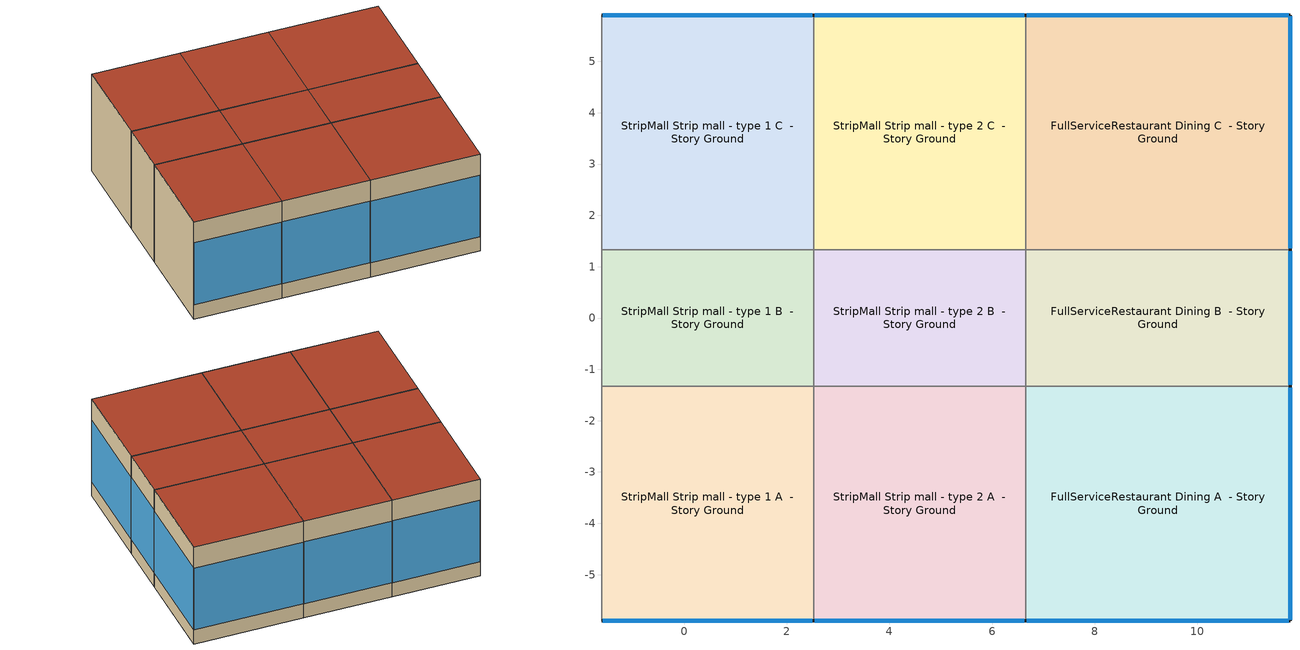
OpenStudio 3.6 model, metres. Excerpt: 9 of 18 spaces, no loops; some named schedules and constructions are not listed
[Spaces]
StripMall Strip mall - type 1 A  - Story Ground
 floor ground (Foundation F 126 Perim 413 Area 1889): -1.61,-5.9 -1.61,-1.33 2.52,-1.33 2.52,-5.9 z0
 wall outside: -1.61,-5.9 2.52,-5.9 z0:5.18
 wall to FullServiceRestaurant Kitchen A  - Story Ground: -1.61,-1.33 -1.61,-5.9 z0:5.18
 wall to StripMall Strip mall - type 1 B  - Story Ground: 2.52,-1.33 -1.61,-1.33 z0:5.18
 wall to StripMall Strip mall - type 2 A  - Story Ground: 2.52,-5.9 2.52,-1.33 z0:5.18
 window (Window U-0.75 SHGC 0.65): -1.58,-5.9 2.5,-5.9 z0.76:4.07
 roof outside: 2.52,-5.9 2.52,-1.33 -1.61,-1.33 -1.61,-5.9 z5.18
StripMall Strip mall - type 1 B  - Story Ground
 floor ground (Foundation F 126 Perim 0 Area 1099): -1.61,-1.33 -1.61,1.33 2.52,1.33 2.52,-1.33 z0
 wall to FullServiceRestaurant Kitchen B  - Story Ground: -1.61,1.33 -1.61,-1.33 z0:5.18
 wall to StripMall Strip mall - type 1 C  - Story Ground: 2.52,1.33 -1.61,1.33 z0:5.18
 wall to StripMall Strip mall - type 2 B  - Story Ground: 2.52,-1.33 2.52,1.33 z0:5.18
 roof outside: 2.52,-1.33 2.52,1.33 -1.61,1.33 -1.61,-1.33 z5.18
StripMall Strip mall - type 1 C  - Story Ground
 floor ground (Foundation F 126 Perim 413 Area 1889): -1.61,1.33 -1.61,5.9 2.52,5.9 2.52,1.33 z0
 wall outside: 2.52,5.9 -1.61,5.9 z0:5.18
 wall to FullServiceRestaurant Kitchen C  - Story Ground: -1.61,5.9 -1.61,1.33 z0:5.18
 wall to StripMall Strip mall - type 2 C  - Story Ground: 2.52,1.33 2.52,5.9 z0:5.18
 window (Window U-0.75 SHGC 0.65): 2.5,5.9 -1.58,5.9 z0.76:4.07
 roof outside: 2.52,1.33 2.52,5.9 -1.61,5.9 -1.61,1.33 z5.18
StripMall Strip mall - type 2 A  - Story Ground
 floor ground (Foundation F 126 Perim 413 Area 1889): 2.52,-5.9 2.52,-1.33 6.65,-1.33 6.65,-5.9 z0
 wall outside: 2.52,-5.9 6.65,-5.9 z0:5.18
 wall to StripMall Strip mall - type 2 B  - Story Ground: 6.65,-1.33 2.52,-1.33 z0:5.18
 wall to FullServiceRestaurant Dining A  - Story Ground: 6.65,-5.9 6.65,-1.33 z0:5.18
 window (Window U-0.75 SHGC 0.65): 2.55,-5.9 6.63,-5.9 z0.76:4.07
 roof outside: 6.65,-5.9 6.65,-1.33 2.52,-1.33 2.52,-5.9 z5.18
StripMall Strip mall - type 2 B  - Story Ground
 floor ground (Foundation F 126 Perim 0 Area 1099): 2.52,-1.33 2.52,1.33 6.65,1.33 6.65,-1.33 z0
 wall to StripMall Strip mall - type 2 C  - Story Ground: 6.65,1.33 2.52,1.33 z0:5.18
 wall to FullServiceRestaurant Dining B  - Story Ground: 6.65,-1.33 6.65,1.33 z0:5.18
 roof outside: 6.65,-1.33 6.65,1.33 2.52,1.33 2.52,-1.33 z5.18
StripMall Strip mall - type 2 C  - Story Ground
 floor ground (Foundation F 126 Perim 413 Area 1889): 2.52,1.33 2.52,5.9 6.65,5.9 6.65,1.33 z0
 wall outside: 6.65,5.9 2.52,5.9 z0:5.18
 wall to FullServiceRestaurant Dining C  - Story Ground: 6.65,1.33 6.65,5.9 z0:5.18
 window (Window U-0.75 SHGC 0.65): 6.63,5.9 2.55,5.9 z0.76:4.07
 roof outside: 6.65,1.33 6.65,5.9 2.52,5.9 2.52,1.33 z5.18
FullServiceRestaurant Dining A  - Story Ground
 floor ground (Foundation F 126 Perim 972 Area 2355): 6.65,-5.9 6.65,-1.33 11.8,-1.33 11.8,-5.9 z0
 wall outside: 6.65,-5.9 11.8,-5.9 11.8,-1.33 z0:5.18
 wall to FullServiceRestaurant Dining B  - Story Ground: 11.8,-1.33 6.65,-1.33 z0:5.18
 window (Window U-0.75 SHGC 0.65): 6.68,-5.9 11.78,-5.9 / 11.8,-5.88 11.8,-1.36 z0.76:4.06
 roof outside: 11.8,-5.9 11.8,-1.33 6.65,-1.33 6.65,-5.9 z5.18
FullServiceRestaurant Dining B  - Story Ground
 floor ground (Foundation F 126 Perim 266 Area 1371): 6.65,-1.33 6.65,1.33 11.8,1.33 11.8,-1.33 z0
 wall outside: 11.8,-1.33 11.8,1.33 z0:5.18
 wall to FullServiceRestaurant Dining C  - Story Ground: 11.8,1.33 6.65,1.33 z0:5.18
 window (Window U-0.75 SHGC 0.65): 11.8,-1.31 11.8,1.31 z0.76:4.09
 roof outside: 11.8,-1.33 11.8,1.33 6.65,1.33 6.65,-1.33 z5.18
FullServiceRestaurant Dining C  - Story Ground
 floor ground (Foundation F 126 Perim 972 Area 2355): 6.65,1.33 6.65,5.9 11.8,5.9 11.8,1.33 z0
 wall outside: 11.8,1.33 11.8,5.9 6.65,5.9 z0:5.18
 window (Window U-0.75 SHGC 0.65): 11.78,5.9 6.68,5.9 / 11.8,1.36 11.8,5.88 z0.76:4.06
 roof outside: 11.8,1.33 11.8,5.9 6.65,5.9 6.65,1.33 z5.18
[Schedule:Ruleset]
Name | Default Day Schedule | Summer Design Day Schedule | Winter Design Day Schedule
StripMall Activity | StripMall Activity Default | StripMall Activity Summer Design Day | StripMall Activity Winter Design Day
Mercantile_Retail BLDG_LIGHT_EndUseData | Mercantile_Retail BLDG_LIGHT_EndUseData Default | Mercantile_Retail BLDG_LIGHT_EndUseData Summer Design Day | Mercantile_Retail BLDG_LIGHT_EndUseData Winter Design Day
FullServiceRestaurant HtgSetp Kitchen | FullServiceRestaurant HtgSetp Kitchen Default | Schedule Day 17 | Schedule Day 18
FoodService_Restaurant BLDG_LIGHT_EndUseData BPR Adjusted | FoodService_Restaurant BLDG_LIGHT_EndUseData Default 1 | FoodService_Restaurant BLDG_LIGHT_EndUseData Summer Design Day 1 | FoodService_Restaurant BLDG_LIGHT_EndUseData Winter Design Day 1
Mercantile_Retail BLDG_LIGHT_EndUseData BPR Adjusted | Mercantile_Retail BLDG_LIGHT_EndUseData Default 1 | Mercantile_Retail BLDG_LIGHT_EndUseData Summer Design Day 1 | Mercantile_Retail BLDG_LIGHT_EndUseData Winter Design Day 1
FoodService_Restaurant BLDG_EQUIP_EndUseData BPR Adjusted | FoodService_Restaurant BLDG_EQUIP_EndUseData Default 1 | FoodService_Restaurant BLDG_EQUIP_EndUseData Summer Design Day 1 | FoodService_Restaurant BLDG_EQUIP_EndUseData Winter Design Day 1
Mercantile_Retail BLDG_EQUIP_EndUseData BPR Adjusted | Mercantile_Retail BLDG_EQUIP_EndUseData Default 1 | Mercantile_Retail BLDG_EQUIP_EndUseData Summer Design Day 1 | Mercantile_Retail BLDG_EQUIP_EndUseData Winter Design Day 1
Infiltration HVAC Off Schedule | Infiltration HVAC Off Schedule Default Day Schedule
[Schedule:Day]
FoodService_Restaurant BLDG_EQUIP_EndUseData Fri Day: Yes, 0, 10, 0.553901, 0, 20, 0.553935, 0, 30, 0.553968, 0, 40, 0.554001, 0, 50, 0.554035, 1, 0, 0.554068, 1, 10, 0.554102, 1, 20, 0.554135, 1, 30, 0.554169, 1, 40, 0.554202, 1, 50, 0.554235, 2, 0, 0.554269, 2, 10, 0.554302, 2, 20, 0.554336, 2, 30, 0.554369, 2, 40, 0.554402, 2, 50, 0.554436, 3, 0, 0.554469, 3, 10, 0.554503, 3, 20, 0.554536, 3, 30, 0.55457, 3, 40, 0.554603, 3, 50, 0.554636, 4, 0, 0.55467, 4, 10, 0.554703, 4, 20, 0.554737, 4, 30, 0.55477, 4, 40, 0.554803, 4, 50, 0.554837, 5, 0, 0.55487, 5, 10, 0.554904, 5, 20, 0.554937, 5, 30, 0.554971, 5, 40, 0.555721, 5, 50, 0.556471, 6, 0, 0.557221, 6, 10, 0.557971, 6, 20, 0.558721, 6, 30, 0.559471, 6, 40, 0.559679, 6, 50, 0.559887, 7, 0, 0.560095, 7, 10, 0.560303, 7, 20, 0.560511, 7, 30, 0.560719, 7, 40, 0.560889, 7, 50, 0.561059, 8, 0, 0.561229, 8, 9, 0.561399, 8, 19, 0.561569, 8, 29, 0.561739, 8, 30, 0.561739, 8, 39, 0.562359, 8, 49, 0.562979, 8, 59, 0.563599, 9, 9, 0.564219, 9, 19, 0.564839, 9, 29, 0.565459, 9, 30, 0.565459, 9, 39, 0.566652, 9, 49, 0.567845, 9, 59, 0.569037, 10, 9, 0.57023, 10, 19, 0.571423, 10, 29, 0.572615, 10, 30, 0.572615, 10, 39, 0.573431, 10, 49, 0.574246, 10, 59, 0.575062, 11, 9, 0.575877, 11, 19, 0.576693, 11, 29, 0.577508, 11, 30, 0.577508, 11, 39, 0.582022, 11, 49, 0.581668, 11, 59, 0.581313, 12, 0, 0.581313, 12, 9, 0.581241, 12, 19, 0.581168, 12, 29, 0.581095, 12, 39, 0.581023, 12, 49, 0.58095, 12, 59, 0.580877, 13, 0, 0.580877, 13, 9, 0.580856, 13, 19, 0.580834, 13, 29, 0.580813, 13, 39, 0.580791, 13, 49, 0.58077, 13, 59, 0.580748, 14, 0, 0.580748, 14, 9, 0.580968, 14, 19, 0.581188, 14, 29, 0.581409, 14, 39, 0.581629, 14, 49, 0.581849, 14, 59, 0.582069, 15, 0, 0.582069, 15, 9, 0.574495, 15, 19, 0.572937, 15, 29, 0.571379, 15, 30, 0.571379, 15, 39, 0.57005, 15, 49, 0.568721, 15, 59, 0.567392, 16, 9, 0.566063, 16, 19, 0.564733, 16, 30, 0.563404, 16, 40, 0.561853, 16, 50, 0.560301, 17, 0, 0.55875, 17, 10, 0.557199, 17, 20, 0.555647, 17, 30, 0.554096, 17, 40, 0.553948, 17, 50, 0.553799, 18, 0, 0.553651, 18, 10, 0.553502, 18, 20, 0.553354, 18, 30, 0.553205, 18, 40, 0.553165, 18, 50, 0.553125, 19, 0, 0.553085, 19, 10, 0.553045, 19, 20, 0.553005, 19, 30, 0.552966, 19, 40, 0.552999, 19, 50, 0.553032, 20, 0, 0.553066, 20, 10, 0.553099, 20, 20, 0.553133, 20, 30, 0.553166, 20, 40, 0.553199, 20, 50, 0.553233, 21, 0, 0.553266, 21, 10, 0.5533, 21, 20, 0.553333, 21, 30, 0.553367, 21, 40, 0.5534, 21, 50, 0.553433, 22, 0, 0.553467, 22, 10, 0.5535, 22, 20, 0.553534, 22, 30, 0.553567, 22, 40, 0.5536, 22, 50, 0.553634, 23, 0, 0.553667, 23, 10, 0.553701, 23, 20, 0.553734, 23, 30, 0.553768, 23, 40, 0.553801, 23, 50, 0.553834, 24, 0, 0.553868
FoodService_Restaurant BLDG_EQUIP_EndUseData Sat Day: Yes, 0, 5, 0.523285, 0, 15, 0.523473, 0, 25, 0.523661, 0, 35, 0.523849, 0, 45, 0.524037, 0, 55, 0.524225, 1, 5, 0.524412, 1, 15, 0.5246, 1, 25, 0.524788, 1, 35, 0.524976, 1, 45, 0.525164, 1, 55, 0.525351, 2, 5, 0.525539, 2, 15, 0.525727, 2, 24, 0.528377, 2, 34, 0.531027, 2, 44, 0.533676, 2, 54, 0.536326, 3, 4, 0.538976, 3, 14, 0.541626, 3, 15, 0.541626, 3, 24, 0.542382, 3, 34, 0.543138, 3, 44, 0.543894, 3, 54, 0.54465, 4, 4, 0.545406, 4, 15, 0.546162, 4, 25, 0.546591, 4, 35, 0.547019, 4, 45, 0.547448, 4, 55, 0.547876, 5, 5, 0.548305, 5, 15, 0.548734, 5, 25, 0.551016, 5, 35, 0.553298, 5, 45, 0.55558, 5, 55, 0.557862, 6, 5, 0.560144, 6, 15, 0.562426, 6, 25, 0.567277, 6, 35, 0.572127, 6, 45, 0.576978, 6, 55, 0.581829, 7, 5, 0.58668, 7, 15, 0.59153, 7, 25, 0.598673, 7, 35, 0.605816, 7, 45, 0.612959, 7, 55, 0.620102, 8, 5, 0.627245, 8, 15, 0.634388, 8, 24, 0.634608, 8, 34, 0.634828, 8, 44, 0.635047, 8, 54, 0.635267, 9, 4, 0.635486, 9, 14, 0.635706, 9, 15, 0.635706, 9, 24, 0.635242, 9, 34, 0.634779, 9, 44, 0.634315, 9, 54, 0.633851, 10, 4, 0.633388, 10, 14, 0.632924, 10, 15, 0.632924, 10, 24, 0.63218, 10, 34, 0.631436, 10, 44, 0.630692, 10, 54, 0.629948, 11, 4, 0.629204, 11, 14, 0.62846, 11, 15, 0.62846, 11, 24, 0.627798, 11, 34, 0.627135, 11, 44, 0.626473, 11, 54, 0.625811, 12, 4, 0.625149, 12, 14, 0.624486, 12, 15, 0.624486, 12, 24, 0.624385, 12, 34, 0.624284, 12, 44, 0.624182, 12, 54, 0.624081, 13, 4, 0.623979, 13, 14, 0.623878, 13, 15, 0.623878, 13, 24, 0.623759, 13, 34, 0.62364, 13, 44, 0.623522, 13, 54, 0.623403, 14, 4, 0.623284, 14, 14, 0.623166, 14, 15, 0.623166, 14, 24, 0.621284, 14, 34, 0.619403, 14, 44, 0.617521, 14, 54, 0.61564, 15, 4, 0.613758, 15, 14, 0.611877, 15, 15, 0.611877, 15, 24, 0.610044, 15, 34, 0.60821, 15, 44, 0.606377, 15, 54, 0.604544, 16, 4, 0.602711, 16, 15, 0.600877, 16, 25, 0.598314, 16, 35, 0.59575, 16, 45, 0.593187, 16, 55, 0.590623, 17, 5, 0.58806, 17, 15, 0.585496, 17, 25, 0.58061, 17, 35, 0.575725, 17, 45, 0.570839, 17, 55, 0.565954, 18, 5, 0.561068, 18, 15, 0.556183, 18, 25, 0.552037, 18, 35, 0.547892, 18, 45, 0.543747, 18, 55, 0.539601, 19, 5, 0.535456, 19, 15, 0.531311, 19, 25, 0.529693, 19, 35, 0.528074, 19, 45, 0.526456, 19, 55, 0.524838, 20, 5, 0.52322, 20, 15, 0.521602, 20, 25, 0.52135, 20, 35, 0.521099, 20, 45, 0.520847, 20, 55, 0.520596, 21, 5, 0.520344, 21, 15, 0.520093, 21, 25, 0.520281, 21, 35, 0.520468, 21, 45, 0.520656, 21, 55, 0.520844, 22, 5, 0.521032, 22, 15, 0.52122, 22, 25, 0.521407, 22, 35, 0.521595, 22, 45, 0.521783, 22, 55, 0.521971, 23, 5, 0.522159, 23, 15, 0.522346, 23, 25, 0.522534, 23, 35, 0.522722, 23, 45, 0.52291, 23, 55, 0.523098, 24, 0, 0.523285
FoodService_Restaurant BLDG_EQUIP_EndUseData Sun Day: Yes, 0, 5, 0.522561, 0, 15, 0.522707, 0, 25, 0.522852, 0, 35, 0.522997, 0, 45, 0.523142, 0, 55, 0.523287, 1, 5, 0.523433, 1, 15, 0.523578, 1, 25, 0.523723, 1, 35, 0.523868, 1, 45, 0.524014, 1, 55, 0.524159, 2, 5, 0.524304, 2, 15, 0.524449, 2, 24, 0.526602, 2, 34, 0.528754, 2, 44, 0.530906, 2, 54, 0.533059, 3, 4, 0.535211, 3, 14, 0.537363, 3, 15, 0.537363, 3, 24, 0.538185, 3, 34, 0.539007, 3, 44, 0.539828, 3, 54, 0.54065, 4, 4, 0.541472, 4, 15, 0.542294, 4, 25, 0.542632, 4, 35, 0.54297, 4, 45, 0.543308, 4, 55, 0.543646, 5, 5, 0.543984, 5, 15, 0.544322, 5, 25, 0.545921, 5, 35, 0.54752, 5, 45, 0.549119, 5, 55, 0.550718, 6, 5, 0.552317, 6, 15, 0.553916, 6, 25, 0.55792, 6, 35, 0.561925, 6, 45, 0.56593, 6, 55, 0.569935, 7, 5, 0.573939, 7, 15, 0.577944, 7, 25, 0.585323, 7, 35, 0.592701, 7, 45, 0.60008, 7, 55, 0.607459, 8, 5, 0.614838, 8, 15, 0.622216, 8, 24, 0.622323, 8, 34, 0.62243, 8, 44, 0.622537, 8, 54, 0.622644, 9, 4, 0.622751, 9, 14, 0.622858, 9, 15, 0.622858, 9, 24, 0.62249, 9, 34, 0.622122, 9, 44, 0.621754, 9, 54, 0.621386, 10, 4, 0.621018, 10, 14, 0.62065, 10, 15, 0.62065, 10, 24, 0.619978, 10, 34, 0.619305, 10, 44, 0.618633, 10, 54, 0.617961, 11, 4, 0.617289, 11, 14, 0.616617, 11, 15, 0.616617, 11, 24, 0.616079, 11, 34, 0.61554, 11, 44, 0.615001, 11, 54, 0.614462, 12, 4, 0.613923, 12, 14, 0.613385, 12, 15, 0.613385, 12, 24, 0.612854, 12, 34, 0.612324, 12, 44, 0.611794, 12, 54, 0.611264, 13, 4, 0.610733, 13, 14, 0.610203, 13, 15, 0.610203, 13, 24, 0.610196, 13, 34, 0.610189, 13, 44, 0.610182, 13, 54, 0.610175, 14, 4, 0.610169, 14, 14, 0.610162, 14, 15, 0.610162, 14, 24, 0.60799, 14, 34, 0.605819, 14, 44, 0.603648, 14, 54, 0.601477, 15, 4, 0.599305, 15, 14, 0.597134, 15, 15, 0.597134, 15, 24, 0.595133, 15, 34, 0.593132, 15, 44, 0.591131, 15, 54, 0.58913, 16, 4, 0.587129, 16, 15, 0.585129, 16, 25, 0.580411, 16, 35, 0.575694, 16, 45, 0.570977, 16, 55, 0.56626, 17, 5, 0.561542, 17, 15, 0.556825, 17, 25, 0.552772, 17, 35, 0.548718, 17, 45, 0.544665, 17, 55, 0.540612, 18, 5, 0.536558, 18, 15, 0.532505, 18, 25, 0.532146, 18, 35, 0.531786, 18, 45, 0.531427, 18, 55, 0.531068, 19, 5, 0.530708, 19, 15, 0.530349, 19, 25, 0.528928, 19, 35, 0.527508, 19, 45, 0.526087, 19, 55, 0.524666, 20, 5, 0.523245, 20, 15, 0.521825, 20, 25, 0.521536, 20, 35, 0.521247, 20, 45, 0.520959, 20, 55, 0.52067, 21, 5, 0.520381, 21, 15, 0.520093, 21, 25, 0.520238, 21, 35, 0.520383, 21, 45, 0.520528, 21, 55, 0.520674, 22, 5, 0.520819, 22, 15, 0.520964, 22, 25, 0.521109, 22, 35, 0.521254, 22, 45, 0.5214, 22, 55, 0.521545, 23, 5, 0.52169, 23, 15, 0.521835, 23, 25, 0.521981, 23, 35, 0.522126, 23, 45, 0.522271, 23, 55, 0.522416, 24, 0, 0.522561
StripMall Activity Default; autogen StripMall Activity 0_day_sch: Yes, 24, 0, 120
StripMall Activity Winter Design Day; StripMall Activity Summer Design Day: 24, 0, 120
Mercantile_Retail BLDG_LIGHT_EndUseData Summer Design Day; FoodService_Restaurant BLDG_LIGHT_EndUseData Summer Design Day 1; Mercantile_Retail BLDG_LIGHT_EndUseData Summer Design Day 1; FoodService_Restaurant BLDG_EQUIP_EndUseData Summer Design Day 1; Mercantile_Retail BLDG_EQUIP_EndUseData Summer Design Day 1: 24, 0, 1
Mercantile_Retail BLDG_LIGHT_EndUseData Sun Day: Yes, 0, 5, 0.194811, 0, 15, 0.194855, 0, 25, 0.194899, 0, 35, 0.194944, 0, 45, 0.194988, 0, 55, 0.195033, 1, 5, 0.195077, 1, 15, 0.195121, 1, 25, 0.195166, 1, 35, 0.19521, 1, 45, 0.195255, 1, 55, 0.195299, 2, 5, 0.195343, 2, 15, 0.195388, 2, 24, 0.195878, 2, 34, 0.196369, 2, 44, 0.196859, 2, 54, 0.19735, 3, 4, 0.19784, 3, 14, 0.198331, 3, 15, 0.198331, 3, 24, 0.199521, 3, 34, 0.20071, 3, 44, 0.2019, 3, 54, 0.20309, 4, 4, 0.20428, 4, 15, 0.20547, 4, 25, 0.207931, 4, 35, 0.210391, 4, 45, 0.212852, 4, 55, 0.215312, 5, 5, 0.217773, 5, 15, 0.220233, 5, 25, 0.234007, 5, 35, 0.24778, 5, 45, 0.261554, 5, 55, 0.275327, 6, 5, 0.2891, 6, 15, 0.302874, 6, 25, 0.346033, 6, 35, 0.389193, 6, 45, 0.432353, 6, 55, 0.475512, 7, 5, 0.518672, 7, 15, 0.561831, 7, 25, 0.629802, 7, 35, 0.697773, 7, 45, 0.765744, 7, 55, 0.833715, 8, 5, 0.901686, 8, 15, 0.969657, 8, 24, 0.969703, 8, 34, 0.969749, 8, 44, 0.969795, 8, 54, 0.969841, 9, 4, 0.969887, 9, 14, 0.969933, 9, 15, 0.969933, 9, 24, 0.969983, 9, 34, 0.970032, 9, 44, 0.970082, 9, 54, 0.970131, 10, 4, 0.970181, 10, 14, 0.970231, 10, 15, 0.970231, 10, 24, 0.970239, 10, 34, 0.970247, 10, 44, 0.970255, 10, 54, 0.970263, 11, 4, 0.970271, 11, 14, 0.970279, 11, 15, 0.970279, 11, 24, 0.970251, 11, 34, 0.970223, 11, 44, 0.970195, 11, 54, 0.970167, 12, 4, 0.970139, 12, 14, 0.970112, 12, 15, 0.970112, 12, 24, 0.970065, 12, 34, 0.970019, 12, 44, 0.969972, 12, 54, 0.969926, 13, 4, 0.969879, 13, 14, 0.969833, 13, 15, 0.969833, 13, 24, 0.969544, 13, 34, 0.969255, 13, 44, 0.968966, 13, 54, 0.968677, 14, 4, 0.968388, 14, 14, 0.968099, 14, 15, 0.968099, 14, 24, 0.915861, 14, 34, 0.863623, 14, 44, 0.811386, 14, 54, 0.759148, 15, 4, 0.706911, 15, 14, 0.654673, 15, 15, 0.654673, 15, 24, 0.629188, 15, 34, 0.603703, 15, 44, 0.578219, 15, 54, 0.552734, 16, 4, 0.527249, 16, 15, 0.501764, 16, 25, 0.472756, 16, 35, 0.443748, 16, 45, 0.41474, 16, 55, 0.385732, 17, 5, 0.356724, 17, 15, 0.327716, 17, 25, 0.314276, 17, 35, 0.300835, 17, 45, 0.287394, 17, 55, 0.273954, 18, 5, 0.260513, 18, 15, 0.247072, 18, 25, 0.241506, 18, 35, 0.23594, 18, 45, 0.230374, 18, 55, 0.224808, 19, 5, 0.219241, 19, 15, 0.213675, 19, 25, 0.212104, 19, 35, 0.210532, 19, 45, 0.208961, 19, 55, 0.207389, 20, 5, 0.205817, 20, 15, 0.204246, 20, 25, 0.202547, 20, 35, 0.200849, 20, 45, 0.199151, 20, 55, 0.197452, 21, 5, 0.195754, 21, 15, 0.194056, 21, 25, 0.1941, 21, 35, 0.194145, 21, 45, 0.194189, 21, 55, 0.194233, 22, 5, 0.194278, 22, 15, 0.194322, 22, 25, 0.194367, 22, 35, 0.194411, 22, 45, 0.194455, 22, 55, 0.1945, 23, 5, 0.194544, 23, 15, 0.194589, 23, 25, 0.194633, 23, 35, 0.194677, 23, 45, 0.194722, 23, 55, 0.194766, 24, 0, 0.194811
Mercantile_Retail BLDG_LIGHT_EndUseData Winter Design Day; FoodService_Restaurant BLDG_LIGHT_EndUseData Winter Design Day 1; Mercantile_Retail BLDG_LIGHT_EndUseData Winter Design Day 1; FoodService_Restaurant BLDG_EQUIP_EndUseData Winter Design Day 1; Mercantile_Retail BLDG_EQUIP_EndUseData Winter Design Day 1: 24, 0, 0
Mercantile_Retail BLDG_EQUIP_EndUseData Wknd Day: Yes, 0, 5, 0.605735, 0, 15, 0.605576, 0, 25, 0.605417, 0, 35, 0.605258, 0, 45, 0.605099, 0, 55, 0.60494, 1, 5, 0.604781, 1, 15, 0.604621, 1, 25, 0.604462, 1, 35, 0.604303, 1, 45, 0.604144, 1, 55, 0.603985, 2, 5, 0.603826, 2, 15, 0.603667, 2, 24, 0.603112, 2, 34, 0.602558, 2, 44, 0.602003, 2, 54, 0.601449, 3, 4, 0.600894, 3, 14, 0.600339, 3, 15, 0.600339, 3, 24, 0.600186, 3, 34, 0.600033, 3, 44, 0.59988, 3, 54, 0.599726, 4, 4, 0.599573, 4, 15, 0.59942, 4, 25, 0.599953, 4, 35, 0.600485, 4, 45, 0.601018, 4, 55, 0.601551, 5, 5, 0.602083, 5, 15, 0.602616, 5, 25, 0.603404, 5, 35, 0.604192, 5, 45, 0.60498, 5, 55, 0.605769, 6, 5, 0.606557, 6, 15, 0.607345, 6, 25, 0.608308, 6, 35, 0.609271, 6, 45, 0.610234, 6, 55, 0.611198, 7, 5, 0.612161, 7, 15, 0.613124, 7, 25, 0.615919, 7, 35, 0.618714, 7, 45, 0.621509, 7, 55, 0.624303, 8, 5, 0.627098, 8, 15, 0.629893, 8, 24, 0.631367, 8, 34, 0.632841, 8, 44, 0.634315, 8, 54, 0.635789, 9, 4, 0.637263, 9, 14, 0.638737, 9, 15, 0.638737, 9, 24, 0.640729, 9, 34, 0.642721, 9, 44, 0.644714, 9, 54, 0.646706, 10, 4, 0.648698, 10, 14, 0.65069, 10, 15, 0.65069, 10, 24, 0.653164, 10, 34, 0.655638, 10, 44, 0.658111, 10, 54, 0.660585, 11, 4, 0.663059, 11, 14, 0.665532, 11, 15, 0.665532, 11, 24, 0.668532, 11, 34, 0.671531, 11, 44, 0.67453, 11, 54, 0.677529, 12, 4, 0.680528, 12, 14, 0.683527, 12, 15, 0.683527, 12, 24, 0.685804, 12, 34, 0.688081, 12, 44, 0.690358, 12, 54, 0.692634, 13, 4, 0.694911, 13, 14, 0.697188, 13, 15, 0.697188, 13, 24, 0.698523, 13, 34, 0.699858, 13, 44, 0.701194, 13, 54, 0.702529, 14, 4, 0.703865, 14, 14, 0.7052, 14, 15, 0.7052, 14, 24, 0.703142, 14, 34, 0.701084, 14, 44, 0.699027, 14, 54, 0.696969, 15, 4, 0.694911, 15, 14, 0.692853, 15, 15, 0.692853, 15, 24, 0.69027, 15, 34, 0.687687, 15, 44, 0.685104, 15, 54, 0.68252, 16, 4, 0.679937, 16, 15, 0.677354, 16, 25, 0.673961, 16, 35, 0.670568, 16, 45, 0.667174, 16, 55, 0.663781, 17, 5, 0.660388, 17, 15, 0.656995, 17, 25, 0.652965, 17, 35, 0.648936, 17, 45, 0.644906, 17, 55, 0.640877, 18, 5, 0.636847, 18, 15, 0.632818, 18, 25, 0.629973, 18, 35, 0.627129, 18, 45, 0.624284, 18, 55, 0.62144, 19, 5, 0.618596, 19, 15, 0.615751, 19, 25, 0.615321, 19, 35, 0.61489, 19, 45, 0.614459, 19, 55, 0.614029, 20, 5, 0.613598, 20, 15, 0.613168, 20, 25, 0.61238, 20, 35, 0.611592, 20, 45, 0.610804, 20, 55, 0.610016, 21, 5, 0.609227, 21, 15, 0.608439, 21, 25, 0.60828, 21, 35, 0.608121, 21, 45, 0.607962, 21, 55, 0.607803, 22, 5, 0.607644, 22, 15, 0.607485, 22, 25, 0.607326, 22, 35, 0.607167, 22, 45, 0.607008, 22, 55, 0.606849, 23, 5, 0.606689, 23, 15, 0.60653, 23, 25, 0.606371, 23, 35, 0.606212, 23, 45, 0.606053, 23, 55, 0.605894, 24, 0, 0.605735
FullServiceRestaurant HtgSetp Kitchen Default; autogen FullServiceRestaurant HtgSetp Kitchen 0_day_sch: Yes, 1, 0, 20, 5, 0, 14.4444, 24, 0, 20
autogen FoodService_Restaurant BLDG_LIGHT_EndUseData 0_day_sch: Yes, 0, 10, 0.444685, 0, 20, 0.420671, 0, 30, 0.396657, 0, 40, 0.37993, 0, 49, 0.363204, 0, 59, 0.346478, 1, 9, 0.329751, 1, 19, 0.313025, 1, 30, 0.296298, 1, 40, 0.288679, 1, 50, 0.28106, 2, 0, 0.273441, 2, 9, 0.265821, 2, 19, 0.258202, 2, 29, 0.250583, 2, 30, 0.250583, 2, 39, 0.247269, 2, 49, 0.243956, 2, 59, 0.240642, 3, 9, 0.237329, 3, 19, 0.234016, 3, 29, 0.230702, 3, 30, 0.230702, 3, 39, 0.232506, 3, 49, 0.234309, 3, 59, 0.236113, 4, 9, 0.237916, 4, 19, 0.23972, 4, 30, 0.241523, 4, 40, 0.243103, 4, 50, 0.244683, 5, 0, 0.246263, 5, 10, 0.247843, 5, 20, 0.249423, 5, 30, 0.251003, 5, 40, 0.255239, 5, 50, 0.259474, 6, 0, 0.263709, 6, 10, 0.267944, 6, 20, 0.27218, 6, 30, 0.276415, 6, 40, 0.295581, 6, 50, 0.314747, 7, 0, 0.333912, 7, 10, 0.353078, 7, 20, 0.372244, 7, 30, 0.39141, 7, 40, 0.413684, 7, 50, 0.435958, 8, 0, 0.458233, 8, 9, 0.480507, 8, 19, 0.502781, 8, 29, 0.525056, 8, 30, 0.525056, 8, 39, 0.544453, 8, 49, 0.56385, 8, 59, 0.583247, 9, 9, 0.602644, 9, 19, 0.622041, 9, 29, 0.641438, 9, 30, 0.641438, 9, 39, 0.654113, 9, 49, 0.666789, 9, 59, 0.679464, 10, 9, 0.692139, 10, 19, 0.704814, 10, 29, 0.717489, 10, 30, 0.717489, 10, 39, 0.722799, 10, 49, 0.728108, 10, 59, 0.733418, 11, 9, 0.738727, 11, 19, 0.744037, 11, 29, 0.749346, 11, 30, 0.749346, 11, 39, 0.74995, 11, 49, 0.750555, 11, 59, 0.751159, 12, 9, 0.751764, 12, 19, 0.752368, 12, 29, 0.752973, 12, 30, 0.752973, 12, 39, 0.753197, 12, 49, 0.753421, 12, 59, 0.753646, 13, 9, 0.75387, 13, 19, 0.754095, 13, 29, 0.754319, 13, 30, 0.754319, 13, 39, 0.754393, 13, 49, 0.754466, 13, 59, 0.75454, 14, 9, 0.754613, 14, 19, 0.754687, 14, 29, 0.754761, 14, 30, 0.754761, 14, 39, 0.754552, 14, 49, 0.754343, 14, 59, 0.754134, 15, 9, 0.753925, 15, 19, 0.753716, 15, 29, 0.753507, 15, 30, 0.753507, 15, 39, 0.753567, 15, 49, 0.753628, 15, 59, 0.753689, 16, 9, 0.75375, 16, 19, 0.75381, 16, 30, 0.753871, 16, 40, 0.753794, 16, 50, 0.753716, 17, 0, 0.753638, 17, 10, 0.753561, 17, 20, 0.753483, 17, 30, 0.753406, 17, 40, 0.755955, 17, 50, 0.758505, 18, 0, 0.761055, 18, 10, 0.763605, 18, 20, 0.766154, 18, 30, 0.768704, 18, 40, 0.768755, 18, 50, 0.768805, 19, 0, 0.768856, 19, 10, 0.768906, 19, 20, 0.768957, 19, 30, 0.769007, 19, 40, 0.768099, 19, 50, 0.767191, 20, 0, 0.766283, 20, 10, 0.765375, 20, 20, 0.764467, 20, 30, 0.763559, 20, 40, 0.759695, 20, 50, 0.755831, 21, 0, 0.751967, 21, 10, 0.748103, 21, 20, 0.744239, 21, 30, 0.740375, 21, 40, 0.729376, 21, 50, 0.718377, 22, 0, 0.707378, 22, 10, 0.696379, 22, 20, 0.68538, 22, 30, 0.674381, 22, 40, 0.652108, 22, 50, 0.629835, 23, 0, 0.607562, 23, 10, 0.585289, 23, 20, 0.563015, 23, 30, 0.540742, 23, 40, 0.516728, 23, 50, 0.492714, 24, 0, 0.468699
autogen Mercantile_Retail BLDG_LIGHT_EndUseData 1_day_sch: Yes, 0, 10, 0.317543, 0, 20, 0.311408, 0, 30, 0.305273, 0, 40, 0.304161, 0, 49, 0.303048, 0, 59, 0.301936, 1, 9, 0.300823, 1, 19, 0.299711, 1, 30, 0.298598, 1, 40, 0.297629, 1, 50, 0.29666, 2, 0, 0.295692, 2, 9, 0.294723, 2, 19, 0.293754, 2, 29, 0.292785, 2, 30, 0.292785, 2, 39, 0.292556, 2, 49, 0.292327, 2, 59, 0.292098, 3, 9, 0.291869, 3, 19, 0.29164, 3, 29, 0.291411, 3, 30, 0.291411, 3, 39, 0.2923, 3, 49, 0.29319, 3, 59, 0.294079, 4, 9, 0.294968, 4, 19, 0.295858, 4, 30, 0.296747, 4, 40, 0.299859, 4, 50, 0.302972, 5, 0, 0.306084, 5, 10, 0.309196, 5, 20, 0.312308, 5, 30, 0.315421, 5, 40, 0.323433, 5, 50, 0.331446, 6, 0, 0.339458, 6, 10, 0.347471, 6, 20, 0.355483, 6, 30, 0.363496, 6, 40, 0.39175, 6, 50, 0.420003, 7, 0, 0.448257, 7, 10, 0.476511, 7, 20, 0.504765, 7, 30, 0.533018, 7, 40, 0.58108, 7, 50, 0.629141, 8, 0, 0.677203, 8, 9, 0.725264, 8, 19, 0.773325, 8, 29, 0.821387, 8, 30, 0.821387, 8, 39, 0.842716, 8, 49, 0.864045, 8, 59, 0.885374, 9, 9, 0.906704, 9, 19, 0.928033, 9, 29, 0.949362, 9, 30, 0.949362, 9, 39, 0.952857, 9, 49, 0.956353, 9, 59, 0.959848, 10, 9, 0.963343, 10, 19, 0.966838, 10, 29, 0.970333, 10, 30, 0.970333, 10, 39, 0.970423, 10, 49, 0.970513, 10, 59, 0.970603, 11, 9, 0.970694, 11, 19, 0.970784, 11, 29, 0.970874, 11, 30, 0.970874, 11, 39, 0.970892, 11, 49, 0.97091, 11, 59, 0.970928, 12, 9, 0.970947, 12, 19, 0.970965, 12, 29, 0.970983, 12, 30, 0.970983, 12, 39, 0.971013, 12, 49, 0.971043, 12, 59, 0.971072, 13, 9, 0.971102, 13, 19, 0.971132, 13, 29, 0.971162, 13, 30, 0.971162, 13, 39, 0.971192, 13, 49, 0.971223, 13, 59, 0.971253, 14, 9, 0.971284, 14, 19, 0.971314, 14, 29, 0.971345, 14, 30, 0.971345, 14, 39, 0.971345, 14, 49, 0.971346, 14, 59, 0.971346, 15, 9, 0.971347, 15, 19, 0.971347, 15, 29, 0.971347, 15, 30, 0.971347, 15, 39, 0.971351, 15, 49, 0.971355, 15, 59, 0.971358, 16, 9, 0.971362, 16, 19, 0.971366, 16, 30, 0.971369, 16, 40, 0.97135, 16, 50, 0.971331, 17, 0, 0.971312, 17, 10, 0.971293, 17, 20, 0.971274, 17, 30, 0.971255, 17, 40, 0.971213, 17, 50, 0.971171, 18, 0, 0.971129, 18, 10, 0.971087, 18, 20, 0.971045, 18, 30, 0.971003, 18, 40, 0.970928, 18, 50, 0.970854, 19, 0, 0.970779, 19, 10, 0.970705, 19, 20, 0.970631, 19, 30, 0.970556, 19, 40, 0.970154, 19, 50, 0.969751, 20, 0, 0.969349, 20, 10, 0.968946, 20, 20, 0.968544, 20, 30, 0.968141, 20, 40, 0.952423, 20, 50, 0.936705, 21, 0, 0.920987, 21, 10, 0.905268, 21, 20, 0.88955, 21, 30, 0.873832, 21, 40, 0.820216, 21, 50, 0.7666, 22, 0, 0.712984, 22, 10, 0.659368, 22, 20, 0.605753, 22, 30, 0.552137, 22, 40, 0.517128, 22, 50, 0.482119, 23, 0, 0.44711, 23, 10, 0.412101, 23, 20, 0.377092, 23, 30, 0.342083, 23, 40, 0.335948, 23, 50, 0.329813, 24, 0, 0.323678
Infiltration HVAC Off Schedule Default Day Schedule: 8, 30, 1, 16, 50, 0, 24, 0, 1
Infiltration HVAC Off Schedule Schedule Day 0 1: 5, 25, 1, 18, 35, 0, 24, 0, 1
Infiltration HVAC Off Schedule Schedule Day 2: 5, 25, 1, 18, 55, 0, 24, 0, 1
Schedule Day 17; Schedule Day 18: 24, 0, 20
[Schedule:Rule]
Schedule Rule 14: Schedule Ruleset=Mercantile_Retail BLDG_LIGHT_EndUseData; Rule Order=0; Day Schedule=Mercantile_Retail BLDG_LIGHT_EndUseData Sun Day; Apply Sunday=Yes; Date Specification Type=DateRange; Start Month=1; Start Day=1; End Month=12; End Day=31
autogen FullServiceRestaurant HtgSetp Kitchen 0: Schedule Ruleset=FullServiceRestaurant HtgSetp Kitchen; Rule Order=0; Day Schedule=autogen FullServiceRestaurant HtgSetp Kitchen 0_day_sch; Apply Sunday=Yes; Date Specification Type=SpecificDates; Apply Monday=Yes; Apply Tuesday=Yes; Apply Wednesday=Yes; Apply Thursday=Yes; Apply Friday=Yes; Apply Saturday=Yes; Specific Month 1=1; Specific Day 1=2; Specific Month 2=1; Specific Day 2=3; Specific Month 3=1; Specific Day 3=9; Specific Month 4=1; Specific Day 4=10; Specific Month 5=1; Specific Day 5=16; Specific Month 6=1; Specific Day 6=17; Specific Month 7=1; Specific Day 7=23; Specific Month 8=1; Specific Day 8=24; Specific Month 9=1; Specific Day 9=30; Specific Month 10=1; Specific Day 10=31; Specific Month 11=2; Specific Day 11=6; Specific Month 12=2; Specific Day 12=7; Specific Month 13=2; Specific Day 13=13; Specific Month 14=2; Specific Day 14=14; Specific Month 15=2; Specific Day 15=20; Specific Month 16=2; Specific Day 16=21; Specific Month 17=2; Specific Day 17=27; Specific Month 18=2; Specific Day 18=28; Specific Month 19=3; Specific Day 19=6; Specific Month 20=3; Specific Day 20=7; Specific Month 21=3; Specific Day 21=13; Specific Month 22=3; Specific Day 22=14; Specific Month 23=3; Specific Day 23=20; Specific Month 24=3; Specific Day 24=21; Specific Month 25=3; Specific Day 25=27; Specific Month 26=3; Specific Day 26=28; Specific Month 27=4; Specific Day 27=3; Specific Month 28=4; Specific Day 28=4; Specific Month 29=4; Specific Day 29=10; Specific Month 30=4; Specific Day 30=11; Specific Month 31=4; Specific Day 31=17; Specific Month 32=4; Specific Day 32=18; Specific Month 33=4; Specific Day 33=24; Specific Month 34=4; Specific Day 34=25; Specific Month 35=5; Specific Day 35=1; Specific Month 36=5; Specific Day 36=2; Specific Month 37=5; Specific Day 37=8; Specific Month 38=5; Specific Day 38=9; Specific Month 39=5; Specific Day 39=15; Specific Month 40=5; Specific Day 40=16; Specific Month 41=5; Specific Day 41=22; Specific Month 42=5; Specific Day 42=23; Specific Month 43=5; Specific Day 43=29; Specific Month 44=5; Specific Day 44=30; Specific Month 45=6; Specific Day 45=5; Specific Month 46=6; Specific Day 46=6; Specific Month 47=6; Specific Day 47=12; Specific Month 48=6; Specific Day 48=13; Specific Month 49=6; Specific Day 49=19; Specific Month 50=6; Specific Day 50=20; Specific Month 51=6; Specific Day 51=26; Specific Month 52=6; Specific Day 52=27; Specific Month 53=7; Specific Day 53=3; Specific Month 54=7; Specific Day 54=4; Specific Month 55=7; Specific Day 55=10; Specific Month 56=7; Specific Day 56=11; Specific Month 57=7; Specific Day 57=17; Specific Month 58=7; Specific Day 58=18; Specific Month 59=7; Specific Day 59=24; Specific Month 60=7; Specific Day 60=25; Specific Month 61=7; Specific Day 61=31; Specific Month 62=8; Specific Day 62=1; Specific Month 63=8; Specific Day 63=7; Specific Month 64=8; Specific Day 64=8; Specific Month 65=8; Specific Day 65=14; Specific Month 66=8; Specific Day 66=15; Specific Month 67=8; Specific Day 67=21; Specific Month 68=8; Specific Day 68=22; Specific Month 69=8; Specific Day 69=28; Specific Month 70=8; Specific Day 70=29; Specific Month 71=9; Specific Day 71=4; Specific Month 72=9; Specific Day 72=5; Specific Month 73=9; Specific Day 73=11; Specific Month 74=9; Specific Day 74=12; Specific Month 75=9; Specific Day 75=18; Specific Month 76=9; Specific Day 76=19; Specific Month 77=9; Specific Day 77=25; Specific Month 78=9; Specific Day 78=26; Specific Month 79=10; Specific Day 79=2; Specific Month 80=10; Specific Day 80=3; Specific Month 81=10; Specific Day 81=9; Specific Month 82=10; Specific Day 82=10; Specific Month 83=10; Specific Day 83=16; Specific Month 84=10; Specific Day 84=17; Specific Month 85=10; Specific Day 85=23; Specific Month 86=10; Specific Day 86=24; Specific Month 87=10; Specific Day 87=30; Specific Month 88=10; Specific Day 88=31; Specific Month 89=11; Specific Day 89=6; Specific Month 90=11; Specific Day 90=7; Specific Month 91=11; Specific Day 91=13; Specific Month 92=11; Specific Day 92=14; Specific Month 93=11; Specific Day 93=20; Specific Month 94=11; Specific Day 94=21; Specific Month 95=11; Specific Day 95=27; Specific Month 96=11; Specific Day 96=28; Specific Month 97=12; Specific Day 97=4; Specific Month 98=12; Specific Day 98=5; Specific Month 99=12; Specific Day 99=11; Specific Month 100=12; Specific Day 100=12; Specific Month 101=12; Specific Day 101=18; Specific Month 102=12; Specific Day 102=19; Specific Month 103=12; Specific Day 103=25; Specific Month 104=12; Specific Day 104=26
autogen Mercantile_Retail BLDG_LIGHT_EndUseData 1: Schedule Ruleset=Mercantile_Retail BLDG_LIGHT_EndUseData; Rule Order=1; Day Schedule=autogen Mercantile_Retail BLDG_LIGHT_EndUseData 1_day_sch; Apply Sunday=Yes; Date Specification Type=SpecificDates; Apply Monday=Yes; Apply Tuesday=Yes; Apply Wednesday=Yes; Apply Thursday=Yes; Apply Friday=Yes; Apply Saturday=Yes; Specific Month 1=1; Specific Day 1=2; Specific Month 2=1; Specific Day 2=9; Specific Month 3=1; Specific Day 3=16; Specific Month 4=1; Specific Day 4=23; Specific Month 5=1; Specific Day 5=30; Specific Month 6=2; Specific Day 6=6; Specific Month 7=2; Specific Day 7=13; Specific Month 8=2; Specific Day 8=20; Specific Month 9=2; Specific Day 9=27; Specific Month 10=3; Specific Day 10=6; Specific Month 11=3; Specific Day 11=13; Specific Month 12=3; Specific Day 12=20; Specific Month 13=3; Specific Day 13=27; Specific Month 14=4; Specific Day 14=3; Specific Month 15=4; Specific Day 15=10; Specific Month 16=4; Specific Day 16=17; Specific Month 17=4; Specific Day 17=24; Specific Month 18=5; Specific Day 18=1; Specific Month 19=5; Specific Day 19=8; Specific Month 20=5; Specific Day 20=15; Specific Month 21=5; Specific Day 21=22; Specific Month 22=5; Specific Day 22=29; Specific Month 23=6; Specific Day 23=5; Specific Month 24=6; Specific Day 24=12; Specific Month 25=6; Specific Day 25=19; Specific Month 26=6; Specific Day 26=26; Specific Month 27=7; Specific Day 27=3; Specific Month 28=7; Specific Day 28=10; Specific Month 29=7; Specific Day 29=17; Specific Month 30=7; Specific Day 30=24; Specific Month 31=7; Specific Day 31=31; Specific Month 32=8; Specific Day 32=7; Specific Month 33=8; Specific Day 33=14; Specific Month 34=8; Specific Day 34=21; Specific Month 35=8; Specific Day 35=28; Specific Month 36=9; Specific Day 36=4; Specific Month 37=9; Specific Day 37=11; Specific Month 38=9; Specific Day 38=18; Specific Month 39=9; Specific Day 39=25; Specific Month 40=10; Specific Day 40=2; Specific Month 41=10; Specific Day 41=9; Specific Month 42=10; Specific Day 42=16; Specific Month 43=10; Specific Day 43=23; Specific Month 44=10; Specific Day 44=30; Specific Month 45=11; Specific Day 45=6; Specific Month 46=11; Specific Day 46=13; Specific Month 47=11; Specific Day 47=20; Specific Month 48=11; Specific Day 48=27; Specific Month 49=12; Specific Day 49=4; Specific Month 50=12; Specific Day 50=11; Specific Month 51=12; Specific Day 51=18; Specific Month 52=12; Specific Day 52=25
autogen StripMall Activity 0: Schedule Ruleset=StripMall Activity; Rule Order=0; Day Schedule=autogen StripMall Activity 0_day_sch; Apply Sunday=Yes; Date Specification Type=SpecificDates; Apply Monday=Yes; Apply Tuesday=Yes; Apply Wednesday=Yes; Apply Thursday=Yes; Apply Friday=Yes; Apply Saturday=Yes; Specific Month 1=1; Specific Day 1=2; Specific Month 2=1; Specific Day 2=3; Specific Month 3=1; Specific Day 3=9; Specific Month 4=1; Specific Day 4=10; Specific Month 5=1; Specific Day 5=16; Specific Month 6=1; Specific Day 6=17; Specific Month 7=1; Specific Day 7=23; Specific Month 8=1; Specific Day 8=24; Specific Month 9=1; Specific Day 9=30; Specific Month 10=1; Specific Day 10=31; Specific Month 11=2; Specific Day 11=6; Specific Month 12=2; Specific Day 12=7; Specific Month 13=2; Specific Day 13=13; Specific Month 14=2; Specific Day 14=14; Specific Month 15=2; Specific Day 15=20; Specific Month 16=2; Specific Day 16=21; Specific Month 17=2; Specific Day 17=27; Specific Month 18=2; Specific Day 18=28; Specific Month 19=3; Specific Day 19=6; Specific Month 20=3; Specific Day 20=7; Specific Month 21=3; Specific Day 21=13; Specific Month 22=3; Specific Day 22=14; Specific Month 23=3; Specific Day 23=20; Specific Month 24=3; Specific Day 24=21; Specific Month 25=3; Specific Day 25=27; Specific Month 26=3; Specific Day 26=28; Specific Month 27=4; Specific Day 27=3; Specific Month 28=4; Specific Day 28=4; Specific Month 29=4; Specific Day 29=10; Specific Month 30=4; Specific Day 30=11; Specific Month 31=4; Specific Day 31=17; Specific Month 32=4; Specific Day 32=18; Specific Month 33=4; Specific Day 33=24; Specific Month 34=4; Specific Day 34=25; Specific Month 35=5; Specific Day 35=1; Specific Month 36=5; Specific Day 36=2; Specific Month 37=5; Specific Day 37=8; Specific Month 38=5; Specific Day 38=9; Specific Month 39=5; Specific Day 39=15; Specific Month 40=5; Specific Day 40=16; Specific Month 41=5; Specific Day 41=22; Specific Month 42=5; Specific Day 42=23; Specific Month 43=5; Specific Day 43=29; Specific Month 44=5; Specific Day 44=30; Specific Month 45=6; Specific Day 45=5; Specific Month 46=6; Specific Day 46=6; Specific Month 47=6; Specific Day 47=12; Specific Month 48=6; Specific Day 48=13; Specific Month 49=6; Specific Day 49=19; Specific Month 50=6; Specific Day 50=20; Specific Month 51=6; Specific Day 51=26; Specific Month 52=6; Specific Day 52=27; Specific Month 53=7; Specific Day 53=3; Specific Month 54=7; Specific Day 54=4; Specific Month 55=7; Specific Day 55=10; Specific Month 56=7; Specific Day 56=11; Specific Month 57=7; Specific Day 57=17; Specific Month 58=7; Specific Day 58=18; Specific Month 59=7; Specific Day 59=24; Specific Month 60=7; Specific Day 60=25; Specific Month 61=7; Specific Day 61=31; Specific Month 62=8; Specific Day 62=1; Specific Month 63=8; Specific Day 63=7; Specific Month 64=8; Specific Day 64=8; Specific Month 65=8; Specific Day 65=14; Specific Month 66=8; Specific Day 66=15; Specific Month 67=8; Specific Day 67=21; Specific Month 68=8; Specific Day 68=22; Specific Month 69=8; Specific Day 69=28; Specific Month 70=8; Specific Day 70=29; Specific Month 71=9; Specific Day 71=4; Specific Month 72=9; Specific Day 72=5; Specific Month 73=9; Specific Day 73=11; Specific Month 74=9; Specific Day 74=12; Specific Month 75=9; Specific Day 75=18; Specific Month 76=9; Specific Day 76=19; Specific Month 77=9; Specific Day 77=25; Specific Month 78=9; Specific Day 78=26; Specific Month 79=10; Specific Day 79=2; Specific Month 80=10; Specific Day 80=3; Specific Month 81=10; Specific Day 81=9; Specific Month 82=10; Specific Day 82=10; Specific Month 83=10; Specific Day 83=16; Specific Month 84=10; Specific Day 84=17; Specific Month 85=10; Specific Day 85=23; Specific Month 86=10; Specific Day 86=24; Specific Month 87=10; Specific Day 87=30; Specific Month 88=10; Specific Day 88=31; Specific Month 89=11; Specific Day 89=6; Specific Month 90=11; Specific Day 90=7; Specific Month 91=11; Specific Day 91=13; Specific Month 92=11; Specific Day 92=14; Specific Month 93=11; Specific Day 93=20; Specific Month 94=11; Specific Day 94=21; Specific Month 95=11; Specific Day 95=27; Specific Month 96=11; Specific Day 96=28; Specific Month 97=12; Specific Day 97=4; Specific Month 98=12; Specific Day 98=5; Specific Month 99=12; Specific Day 99=11; Specific Month 100=12; Specific Day 100=12; Specific Month 101=12; Specific Day 101=18; Specific Month 102=12; Specific Day 102=19; Specific Month 103=12; Specific Day 103=25; Specific Month 104=12; Specific Day 104=26
autogen FoodService_Restaurant BLDG_LIGHT_EndUseData 0 1: Schedule Ruleset=FoodService_Restaurant BLDG_LIGHT_EndUseData BPR Adjusted; Rule Order=0; Day Schedule=autogen FoodService_Restaurant BLDG_LIGHT_EndUseData 0_day_sch; Apply Sunday=Yes; Date Specification Type=SpecificDates; Apply Monday=Yes; Apply Tuesday=Yes; Apply Wednesday=Yes; Apply Thursday=Yes; Apply Friday=Yes; Apply Saturday=Yes; Specific Month 1=1; Specific Day 1=2; Specific Month 2=1; Specific Day 2=3; Specific Month 3=1; Specific Day 3=9; Specific Month 4=1; Specific Day 4=10; Specific Month 5=1; Specific Day 5=16; Specific Month 6=1; Specific Day 6=17; Specific Month 7=1; Specific Day 7=23; Specific Month 8=1; Specific Day 8=24; Specific Month 9=1; Specific Day 9=30; Specific Month 10=1; Specific Day 10=31; Specific Month 11=2; Specific Day 11=6; Specific Month 12=2; Specific Day 12=7; Specific Month 13=2; Specific Day 13=13; Specific Month 14=2; Specific Day 14=14; Specific Month 15=2; Specific Day 15=20; Specific Month 16=2; Specific Day 16=21; Specific Month 17=2; Specific Day 17=27; Specific Month 18=2; Specific Day 18=28; Specific Month 19=3; Specific Day 19=6; Specific Month 20=3; Specific Day 20=7; Specific Month 21=3; Specific Day 21=13; Specific Month 22=3; Specific Day 22=14; Specific Month 23=3; Specific Day 23=20; Specific Month 24=3; Specific Day 24=21; Specific Month 25=3; Specific Day 25=27; Specific Month 26=3; Specific Day 26=28; Specific Month 27=4; Specific Day 27=3; Specific Month 28=4; Specific Day 28=4; Specific Month 29=4; Specific Day 29=10; Specific Month 30=4; Specific Day 30=11; Specific Month 31=4; Specific Day 31=17; Specific Month 32=4; Specific Day 32=18; Specific Month 33=4; Specific Day 33=24; Specific Month 34=4; Specific Day 34=25; Specific Month 35=5; Specific Day 35=1; Specific Month 36=5; Specific Day 36=2; Specific Month 37=5; Specific Day 37=8; Specific Month 38=5; Specific Day 38=9; Specific Month 39=5; Specific Day 39=15; Specific Month 40=5; Specific Day 40=16; Specific Month 41=5; Specific Day 41=22; Specific Month 42=5; Specific Day 42=23; Specific Month 43=5; Specific Day 43=29; Specific Month 44=5; Specific Day 44=30; Specific Month 45=6; Specific Day 45=5; Specific Month 46=6; Specific Day 46=6; Specific Month 47=6; Specific Day 47=12; Specific Month 48=6; Specific Day 48=13; Specific Month 49=6; Specific Day 49=19; Specific Month 50=6; Specific Day 50=20; Specific Month 51=6; Specific Day 51=26; Specific Month 52=6; Specific Day 52=27; Specific Month 53=7; Specific Day 53=3; Specific Month 54=7; Specific Day 54=4; Specific Month 55=7; Specific Day 55=10; Specific Month 56=7; Specific Day 56=11; Specific Month 57=7; Specific Day 57=17; Specific Month 58=7; Specific Day 58=18; Specific Month 59=7; Specific Day 59=24; Specific Month 60=7; Specific Day 60=25; Specific Month 61=7; Specific Day 61=31; Specific Month 62=8; Specific Day 62=1; Specific Month 63=8; Specific Day 63=7; Specific Month 64=8; Specific Day 64=8; Specific Month 65=8; Specific Day 65=14; Specific Month 66=8; Specific Day 66=15; Specific Month 67=8; Specific Day 67=21; Specific Month 68=8; Specific Day 68=22; Specific Month 69=8; Specific Day 69=28; Specific Month 70=8; Specific Day 70=29; Specific Month 71=9; Specific Day 71=4; Specific Month 72=9; Specific Day 72=5; Specific Month 73=9; Specific Day 73=11; Specific Month 74=9; Specific Day 74=12; Specific Month 75=9; Specific Day 75=18; Specific Month 76=9; Specific Day 76=19; Specific Month 77=9; Specific Day 77=25; Specific Month 78=9; Specific Day 78=26; Specific Month 79=10; Specific Day 79=2; Specific Month 80=10; Specific Day 80=3; Specific Month 81=10; Specific Day 81=9; Specific Month 82=10; Specific Day 82=10; Specific Month 83=10; Specific Day 83=16; Specific Month 84=10; Specific Day 84=17; Specific Month 85=10; Specific Day 85=23; Specific Month 86=10; Specific Day 86=24; Specific Month 87=10; Specific Day 87=30; Specific Month 88=10; Specific Day 88=31; Specific Month 89=11; Specific Day 89=6; Specific Month 90=11; Specific Day 90=7; Specific Month 91=11; Specific Day 91=13; Specific Month 92=11; Specific Day 92=14; Specific Month 93=11; Specific Day 93=20; Specific Month 94=11; Specific Day 94=21; Specific Month 95=11; Specific Day 95=27; Specific Month 96=11; Specific Day 96=28; Specific Month 97=12; Specific Day 97=4; Specific Month 98=12; Specific Day 98=5; Specific Month 99=12; Specific Day 99=11; Specific Month 100=12; Specific Day 100=12; Specific Month 101=12; Specific Day 101=18; Specific Month 102=12; Specific Day 102=19; Specific Month 103=12; Specific Day 103=25; Specific Month 104=12; Specific Day 104=26
Schedule Rule 32: Schedule Ruleset=Mercantile_Retail BLDG_LIGHT_EndUseData BPR Adjusted; Rule Order=0; Day Schedule=Mercantile_Retail BLDG_LIGHT_EndUseData Sun Day; Apply Sunday=Yes; Date Specification Type=DateRange; Start Month=1; Start Day=1; End Month=12; End Day=31
autogen Mercantile_Retail BLDG_LIGHT_EndUseData 2: Schedule Ruleset=Mercantile_Retail BLDG_LIGHT_EndUseData BPR Adjusted; Rule Order=1; Day Schedule=autogen Mercantile_Retail BLDG_LIGHT_EndUseData 1_day_sch; Apply Sunday=Yes; Date Specification Type=SpecificDates; Apply Monday=Yes; Apply Tuesday=Yes; Apply Wednesday=Yes; Apply Thursday=Yes; Apply Friday=Yes; Apply Saturday=Yes; Specific Month 1=1; Specific Day 1=2; Specific Month 2=1; Specific Day 2=9; Specific Month 3=1; Specific Day 3=16; Specific Month 4=1; Specific Day 4=23; Specific Month 5=1; Specific Day 5=30; Specific Month 6=2; Specific Day 6=6; Specific Month 7=2; Specific Day 7=13; Specific Month 8=2; Specific Day 8=20; Specific Month 9=2; Specific Day 9=27; Specific Month 10=3; Specific Day 10=6; Specific Month 11=3; Specific Day 11=13; Specific Month 12=3; Specific Day 12=20; Specific Month 13=3; Specific Day 13=27; Specific Month 14=4; Specific Day 14=3; Specific Month 15=4; Specific Day 15=10; Specific Month 16=4; Specific Day 16=17; Specific Month 17=4; Specific Day 17=24; Specific Month 18=5; Specific Day 18=1; Specific Month 19=5; Specific Day 19=8; Specific Month 20=5; Specific Day 20=15; Specific Month 21=5; Specific Day 21=22; Specific Month 22=5; Specific Day 22=29; Specific Month 23=6; Specific Day 23=5; Specific Month 24=6; Specific Day 24=12; Specific Month 25=6; Specific Day 25=19; Specific Month 26=6; Specific Day 26=26; Specific Month 27=7; Specific Day 27=3; Specific Month 28=7; Specific Day 28=10; Specific Month 29=7; Specific Day 29=17; Specific Month 30=7; Specific Day 30=24; Specific Month 31=7; Specific Day 31=31; Specific Month 32=8; Specific Day 32=7; Specific Month 33=8; Specific Day 33=14; Specific Month 34=8; Specific Day 34=21; Specific Month 35=8; Specific Day 35=28; Specific Month 36=9; Specific Day 36=4; Specific Month 37=9; Specific Day 37=11; Specific Month 38=9; Specific Day 38=18; Specific Month 39=9; Specific Day 39=25; Specific Month 40=10; Specific Day 40=2; Specific Month 41=10; Specific Day 41=9; Specific Month 42=10; Specific Day 42=16; Specific Month 43=10; Specific Day 43=23; Specific Month 44=10; Specific Day 44=30; Specific Month 45=11; Specific Day 45=6; Specific Month 46=11; Specific Day 46=13; Specific Month 47=11; Specific Day 47=20; Specific Month 48=11; Specific Day 48=27; Specific Month 49=12; Specific Day 49=4; Specific Month 50=12; Specific Day 50=11; Specific Month 51=12; Specific Day 51=18; Specific Month 52=12; Specific Day 52=25
Schedule Rule 33: Schedule Ruleset=FoodService_Restaurant BLDG_EQUIP_EndUseData BPR Adjusted; Rule Order=0; Day Schedule=FoodService_Restaurant BLDG_EQUIP_EndUseData Sun Day; Apply Sunday=Yes; Date Specification Type=DateRange; Start Month=1; Start Day=1; End Month=12; End Day=31
Schedule Rule 34: Schedule Ruleset=FoodService_Restaurant BLDG_EQUIP_EndUseData BPR Adjusted; Rule Order=1; Day Schedule=FoodService_Restaurant BLDG_EQUIP_EndUseData Sat Day; Date Specification Type=DateRange; Start Month=1; Start Day=1; End Month=12; End Day=31; Apply Saturday=Yes
Schedule Rule 35: Schedule Ruleset=FoodService_Restaurant BLDG_EQUIP_EndUseData BPR Adjusted; Rule Order=2; Day Schedule=FoodService_Restaurant BLDG_EQUIP_EndUseData Fri Day; Date Specification Type=DateRange; Start Month=1; Start Day=1; End Month=12; End Day=31; Apply Friday=Yes
Schedule Rule 36: Schedule Ruleset=Mercantile_Retail BLDG_EQUIP_EndUseData BPR Adjusted; Rule Order=0; Day Schedule=Mercantile_Retail BLDG_EQUIP_EndUseData Wknd Day; Apply Sunday=Yes; Date Specification Type=DateRange; Start Month=1; Start Day=1; End Month=12; End Day=31; Apply Saturday=Yes
Infiltration HVAC Off Schedule Schedule Day 0 Rule: Schedule Ruleset=Infiltration HVAC Off Schedule; Rule Order=1; Day Schedule=Infiltration HVAC Off Schedule Schedule Day 0 1; Apply Sunday=Yes; Apply Monday=No; Apply Tuesday=No; Apply Wednesday=No; Apply Thursday=No; Apply Friday=No; Apply Saturday=No
Infiltration HVAC Off Schedule Schedule Day 1 Rule: Schedule Ruleset=Infiltration HVAC Off Schedule; Rule Order=0; Day Schedule=Infiltration HVAC Off Schedule Schedule Day 2; Apply Sunday=No; Apply Monday=No; Apply Tuesday=No; Apply Wednesday=No; Apply Thursday=No; Apply Friday=No; Apply Saturday=Yes
